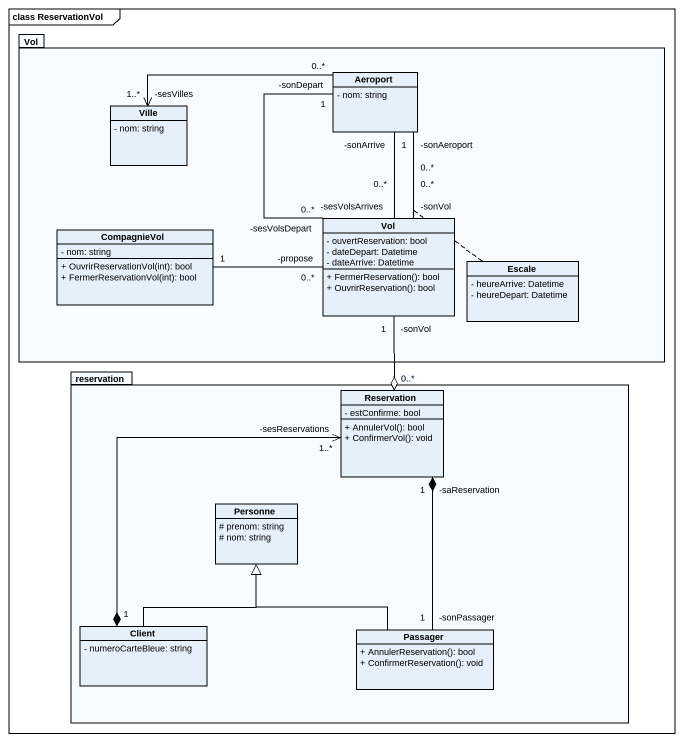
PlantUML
@startuml
mainframe class ReservationVol
hide circle
hide empty members
skinparam classAttributeIconSize 0
package Vol {
  class Ville {
    - nom: string
  }
  class Aeroport {
    - nom: string
  }
  class "Vol" as Vol_2 {
    - ouvertReservation: bool
    - dateDepart: Datetime
    - dateArrive: Datetime
    + FermerReservation(): bool
    + OuvrirReservation(): bool
  }
  class CompagnieVol {
    - nom: string
    + OuvrirReservationVol(int): bool
    + FermerReservationVol(int): bool
  }
  class Escale {
    - heureArrive: Datetime
    - heureDepart: Datetime
  }
}
package reservation {
  class Reservation {
    - estConfirme: bool
    + AnnulerVol(): bool
    + ConfirmerVol(): void
  }
  class Personne {
    # prenom: string
    # nom: string
  }
  class Client {
    - numeroCarteBleue: string
  }
  class Passager {
    + AnnulerReservation(): bool
    + ConfirmerReservation(): void
  }
}
Ville "-sesVilles\n1..*" <-right- "0..*" Aeroport
Vol_2 "-sesVolsDepart\n0..*" -up- "-sonDepart\n1" Aeroport
Vol_2 "-sesVolsArrives\n0..*" -up- "-sonArrive\n1" Aeroport
Vol_2 "-sonVol\n0..*" -up- "-sonAeroport\n0..*" Aeroport
(Vol_2, Aeroport) .. Escale
Vol_2 "-propose\n0..*" -left- "1" CompagnieVol
Vol_2 "-sonVol\n1" --o "0..*" Reservation
Reservation "-sesReservations\n1..*" <--* "1" Client
Client -up-|> Personne
Passager "-sonPassager\n1" -up-* "-saReservation\n1" Reservation
Passager -up-|> Personne
@enduml
